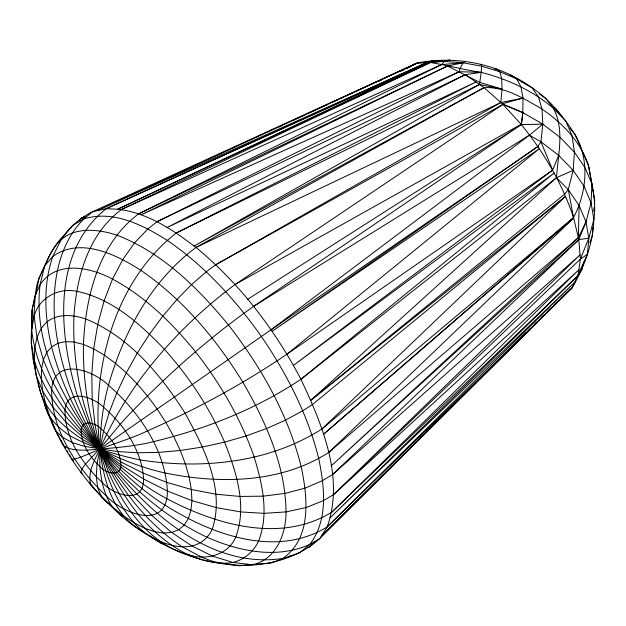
<?xml version="1.0" encoding="UTF-8"?>
<svg xmlns="http://www.w3.org/2000/svg" width="626" height="626" viewBox="0 0 626 626"><rect width="100%" height="100%" fill="white"/><g stroke="black" fill="none" stroke-linecap="round" stroke-linejoin="round"><path stroke-width="0.94" d="M405.421 452.621L321.412 535.973L572.062 287.905C584.222 267.083 593.041 243.678 593.878 219.39C596.594 201.251 591.695 183.575 588.604 165.843C580.803 141.789 562.445 123.079 541.999 109.057C524.134 98.689 505.55 86.615 484.062 87.617L196.001 247.45C151.116 280.612 123.549 332.437 108.462 385.217C101.169 411.673 99.315 439.139 99.902 466.472C101.052 480.651 104.19 494.931 112.32 506.857C125.732 522.021 143.284 532.577 160.491 542.883C179.216 552.648 199.444 560.606 220.462 563.416C254.743 569.144 293.312 562.383 319.73 538.603L529.878 329.307M539.205 93.947L545.449 98.047L553.517 108.415L565.92 121.225L571.992 135.639L574.441 152.173L573.181 170.335L568.259 189.615L573.651 218.106L323.54 434.241L573.533 217.605C586.773 192.299 589.888 160.279 575.224 134.864C563.643 116.906 550.051 99.792 532.108 87.82C499.243 64.087 456.972 55.221 417.252 62.991L92.687 211.682C81.372 217.308 71.489 225.383 63.875 235.486C51.833 247.247 46.058 263.053 39.109 277.991C32.81 294.392 36.222 312.045 31.605 328.728C30.345 344.425 33.068 360.013 36.198 375.342C48.327 430.125 79.674 480.815 122.782 516.52M32.036 329.151L32.043 310.097L34.845 296.153L40.064 284.752L44.72 265.714L52.811 256.441L61.207 239.437L72.585 225.501L83.774 218.967L92.687 211.682L106.177 208.716L428.771 62.232L449.914 60.198L444.366 61.395L417.252 62.991L97.468 210.633L427.3 62.334L434.687 60.808L424.538 62.295M214.209 562.226C183.59 558.439 158.315 537.39 138.651 514.901C110.63 479.751 93.579 437.417 77.436 395.898C59.22 335.552 50.839 252.732 106.177 208.716L117.641 209.24L428.771 62.232C446.174 64.994 463.616 69.783 481.214 72.358C507.529 79.064 532.804 90.645 553.517 108.415C564.73 130.098 557.993 154.708 556.467 177.698L568.259 189.615L579.081 205.484L578.369 237.653L331.123 465.979L578.831 239.57L585.999 221.862L591.054 202.832L591.938 183.974L585.114 167.815L574.441 152.173L560.215 137.477L542.844 124.167L522.835 112.625L502.248 103.791L523 98.094L520.942 86.756L516.732 78.946L510.48 74.885M33.342 356.781L33.225 359.637L35.392 368.941M592.845 227.128L592.486 235.509L589.856 242.677M593.738 211.322L594.058 207.605M594.379 203.896L594.7 200.179L591.234 181.227M256.637 564.175L270.722 563.071L299.799 552.68L309.776 544.401L319.73 538.603L327.163 526.92L572.062 287.905L587.415 254.289L588.8 238.287L593.878 219.39L591.054 202.832L584.089 186.321L573.181 170.335L558.65 155.326L540.903 141.734L529.377 135.185L253.702 306.317C210.289 337.007 170.202 372.306 133.174 410.421C118.118 425.031 106.373 442.574 91.568 457.348C87.742 462.09 82.491 466.245 80.777 472.309L82.233 473.42M31.605 328.728C35.244 367.219 56.09 401.587 81.2 430.039C107.57 456.557 132.704 484.774 164.63 504.892C211.205 534.377 275.769 558.525 327.163 526.92C344.816 477.521 321.905 423.888 300.926 379.262C274.665 329.268 239.672 283.468 196.001 247.45L194.091 246.049C171.594 228.92 146.367 212.386 117.641 209.24L431.212 62.076L444.366 61.395L463.06 62.78L481.699 66.246L499.767 71.685L516.732 78.946L532.108 87.82L538.383 96.819L541.999 109.057L542.844 124.167L540.903 141.734L537.937 146.5L272.13 331.295L539.346 148.753L286.966 354.206C243.005 384.098 195.985 409.388 147.415 430.931C128.533 440.008 108.032 444.953 89.119 453.819C83.391 455.798 77.749 459.281 71.497 458.952M38.209 382.103C41.598 407.338 61.99 426.056 82.288 439.272C108.275 454.257 135.897 466.566 165.295 473.013C219.616 484.18 280.691 483.256 328.728 452.473L573.651 218.106L578.831 239.57L580.372 259.117L578.08 275.456L330.035 517.851L574.879 282.068L327.163 526.92M322.03 428.92L573.533 217.605C562.336 183.575 543.869 152.353 521.364 124.605L522.835 112.625L523 98.094L500.831 102.539L215.743 264.743L206.267 271.786L191.556 284.564L176.986 299.431L162.885 316.067L149.544 334.104L137.266 353.15L126.311 372.799L116.921 392.619L109.292 412.182L103.595 431.064L97.014 463.741L96.279 476.832L97.75 487.842L101.404 496.52L112.32 506.857L123.322 515.707L134.175 522.89L144.661 528.25L154.544 531.677L163.621 533.086L171.696 532.452L178.59 529.799L184.169 525.167L188.301 518.672L190.907 510.44L191.932 500.643L191.353 489.501L189.169 477.255L185.445 464.148L180.257 450.47L173.707 436.518L165.937 422.573L157.118 408.95L147.431 395.937L137.094 383.793L126.311 372.799L115.325 363.182L104.37 355.138L93.665 348.854L83.454 344.449L73.946 342.023L65.354 341.632L57.85 343.283L51.59 346.929L46.723 352.508L43.343 359.895L41.527 368.933L41.308 379.426L42.693 391.156L45.651 403.872L50.119 417.299L56.004 431.15L62.811 437.527L72.553 442.676L85.026 446.471L117.844 451.581L137.477 452.77L158.433 452.402L180.257 450.47L202.464 447.027L224.577 442.144L246.128 435.931L266.629 428.513L285.652 420.062L302.773 410.75L312.695 404.341L565.544 196.392L322.03 428.92C268.734 463.052 201.65 469.594 140.193 459.914C115.787 454.758 91.326 447.731 69.478 435.438C58.257 427.754 46.872 417.339 44.642 403.285M36.457 291.129L39.109 277.991L44.79 266.246M34.735 298.704L32.043 310.097L31.3 343.322L34.524 361.163L36.198 375.342L42.693 391.156L52.561 406.751L65.597 421.775L81.505 435.907L99.957 448.85L120.928 464.828L143.581 478.992L167.424 491.019L191.932 500.643L216.58 507.67L240.822 511.943L264.149 513.359L286.043 511.896L306.028 507.584L323.665 500.518L333.689 494.524L578.878 269.759L331.85 512.123C280.753 543.689 215.821 524.737 166.633 498.554C134.527 481.574 108.509 456.182 81.145 432.809C60.519 412.816 42.818 388.981 34.524 361.163C34.039 347.25 36.042 331.717 46.958 321.889C57.975 313.266 72.976 314.69 85.472 318.884C129.066 336.491 160.632 374.528 185.155 413.317C203.982 447.653 225.454 489.61 212.191 529.455C196.423 561.405 151.68 543.125 134.175 522.89C116.06 501.966 105.802 475.619 99.957 448.85C88.36 415.343 82.742 379.896 83.454 344.449C85.504 296.74 98.626 243.811 138.714 213.779L441.565 64.588L463.06 62.78L465.556 61.356M35.181 296.802L36.081 293.007M31.699 326.295L32.176 324.432M331.85 512.123L578.08 275.456L581.875 269.399L583.886 261.934M431.212 62.076L121.632 209.428C88.469 233.803 76.544 276.676 73.978 315.958C72.859 342.915 75.84 369.841 81.928 396.101C88.18 422.323 99.745 446.706 108.447 472.121C124.144 507.702 149.536 544.049 188.817 555.098C206.337 560.411 228.193 555.152 235.775 537.014C247.473 505.745 236.159 471.714 224.577 442.144C209.82 408.199 189.271 376.907 164.536 349.402C140.294 323.986 112.132 298.633 76.708 291.293C58.531 287.444 38.961 297.726 34.133 316.153L36.989 337.555L43.343 359.895L53.061 382.689L65.933 405.437L81.677 427.652L99.957 448.85L120.779 461.886L143.276 473.17L166.978 482.443L191.353 489.501L215.876 494.204L240.016 496.441L263.249 496.168L285.073 493.382L305.003 488.147L322.625 480.588L332.641 474.5L580.036 254.884L333.689 494.524L580.372 259.117L588.8 238.287L585.999 221.862L579.081 205.484M558.65 155.326L552.664 170.1L293.265 365.521L554.143 173.058L300.926 379.262C256.261 409.107 205.492 429.162 153.393 441.659C131.601 447.136 109.182 448.13 86.92 450.164C78.837 450.125 69.838 450.524 63.187 445.133L52.294 423.677L52.169 421.807M142.032 530.887C112.907 515.104 103.134 479.579 99.957 448.85C128.768 383.175 177.909 327.132 235.118 284.501L502.928 104.401L522.835 112.625L521.364 124.605L542.844 124.167L529.377 135.185L271.113 329.722L99.957 448.85C94.831 459.938 87.163 472.27 90.817 484.923L107.163 502.678L108.885 503.46M63.069 237.246L63.875 235.486M45.604 264.571C50.542 251.323 58.335 238.475 72.123 233.068C86.771 228.091 102.382 230.493 116.788 235.102C162.259 252.575 197.972 287.952 228.396 324.917C261.222 367.039 288.21 414.67 301.208 466.777C307.648 497.138 312.022 538.297 282.756 558.439C216.197 568.643 157.533 520.136 117.406 472.536C75.292 419.177 31.738 356.366 40.064 284.752C56.23 260.017 90.504 267.122 112.508 279.11C145.279 296.638 172.197 323.149 195.476 351.765C220.344 383.511 240.979 418.817 254.14 457.035C262.388 483.914 269.266 513.977 258.546 541.177C253.522 551.694 244.336 559.707 232.919 562.445C214.601 566.287 197.91 554.894 182.362 546.881C146.069 523 119.331 487.263 99.957 448.85C75.597 409.021 58.421 364.23 54.517 317.476C52.42 282.772 58.304 244.625 83.774 218.967C113.009 209.749 142.705 224.977 167.001 240.188C204.444 265.682 235.321 299.651 261.378 336.467C286.81 373.785 307.867 414.631 318.728 458.662C324.542 486.832 328.509 520.026 309.776 544.401C276.802 559.253 238.991 551.412 207.19 537.311C173.645 521.528 144.176 498.257 118.877 471.308C86.701 436.189 63.789 392.917 51.59 346.929C44.743 317.272 42.717 285.62 52.811 256.441C80.324 236.824 115.63 254.289 140.514 270.08C182.69 298.954 216.189 338.885 242.841 382.157C265.768 421.689 285.472 465.415 286.043 511.896C286.129 533.876 276.183 559.675 252.403 564.762L232.919 562.445L212.676 556.185L192.119 546.115L171.696 532.452L151.844 515.495L133.009 495.612L115.583 473.233L99.957 448.85L94.972 424.733L92.233 399.67L91.795 374.191L93.665 348.854L97.812 324.205L104.135 300.785L112.508 279.11L122.735 259.634L134.606 242.786L147.861 228.936L157.071 221.69L459.218 71.7L481.214 72.358L481.699 66.246L481.159 64.259M585.999 221.862L578.369 237.653L328.728 452.473M579.23 273.226L581.875 269.399M568.259 189.615L564.691 194.13L310.801 400.304L556.467 177.698L573.181 170.335M79.353 220.649L81.45 218.247L84.987 216.604L81.45 218.247M444.366 61.395L441.565 64.588L121.632 209.428M533.329 325.864L536.787 322.421M540.246 318.978L544.393 314.847M547.155 312.092L551.303 307.961M553.376 305.895L558.22 301.075L554.01 305.214L557.484 301.74M560.293 299.009L565.129 294.189L560.254 299.017L564.425 294.869M566.514 292.819L567.892 291.442M309.714 546.921L314.557 542.108L309.714 546.921L307.71 547.695M407.503 450.556L412.362 445.735M413.755 444.358L419.31 438.849M420.695 437.472L467.912 390.632M471.386 387.181L474.852 383.738M477.63 380.984L481.801 376.852M483.882 374.786L488.742 369.966M490.127 368.589L495.682 363.072M497.075 361.695L526.231 332.766M528.321 330.7L530.402 328.634M535.261 323.814L537.343 321.748M541.506 317.617L544.284 314.855M547.758 311.412L551.232 307.969M420.062 437.723L421.454 436.353M426.306 431.541L429.084 428.794M432.558 425.359L436.025 421.932M438.803 419.177L442.965 415.061M445.743 412.315L450.603 407.503M470.729 387.588L472.114 386.219M477.669 380.718L479.054 379.348M483.914 374.544L485.995 372.478M490.158 368.362L492.936 365.615M496.41 362.18L500.573 358.056M502.655 355.998L507.514 351.186M509.595 349.128L514.455 344.323M515.84 342.946L526.255 332.649M534.581 324.401L535.966 323.032M541.521 317.538L543.603 315.473M547.766 311.357L550.544 308.61M332.641 474.5L578.831 239.57L588.8 238.287M565.888 293.132L572.062 287.905M310.801 400.304L565.544 196.392M300.926 379.262L556.467 177.698M235.118 284.501L521.137 124.292L502.928 104.401L484.062 87.617L194.091 246.049L479.493 84.455L481.214 72.358L465.321 74.651L166.993 227.528L475.948 82.006L176.297 232.997C113.134 282.146 90.731 372.141 99.957 448.85M286.966 354.206L552.664 170.1L540.903 141.734M271.113 329.722L537.937 146.5M580.372 259.117L587.415 254.289M253.702 306.317L521.364 124.605L247.708 299.283M290.746 555.52L287.459 557.43L285.534 557.578M215.743 264.743L502.928 104.401M406.141 68.711L408.449 67.522L405.797 68.75M417.252 62.991L409.248 67.115L410.946 66.505M176.297 232.997L479.493 84.455L502.036 89.119L500.831 102.539L196.001 247.45M138.714 213.779L447.457 66.02L463.06 62.78L460.071 68.43L459.218 71.7L141.077 214.796L447.457 66.02L479.719 82.397L502.036 89.119L501.7 78.524L499.767 71.685L496.277 68.805L494.634 69.196M157.071 221.69L465.321 74.651L484.062 87.617M278.953 126.961L281.606 125.732M294.009 120.004L300.206 117.14M301.982 116.319L304.635 115.09M309.064 113.04L315.261 110.176M317.038 109.362L327.664 104.448M332.093 102.398L338.29 99.534M340.067 98.72L353.346 92.578M355.122 91.756L416.227 63.516L418.074 63.242M106.177 208.716L427.3 62.334L449.914 60.198M426.063 62.224L434.687 60.808M419.921 62.968L422.691 62.569M254.782 564.347L238.991 565.802L225.79 563.752M416.227 63.516L417.863 63.375M194.076 556.279L191.196 555.958L187.792 554.213M216.15 562.477L219.061 562.844M221.001 563.087L222.942 563.337M521.521 82.006L523.352 82.311L525.582 84.025M164.122 544.088L160.491 542.883L149.356 535.52M554.002 107.649L556.389 109.339L559.667 114.143M89.51 482.568L94.369 488.663M569.91 128.111L575.224 134.864L588.604 165.843L591.069 180.265M72.624 459.586L73.688 461.119M60.965 440.579L63.484 444.75M64.486 446.424L65.495 448.091M66.998 450.595L68.007 452.269M69.509 454.773L71.02 457.277M51.661 389.646C51.34 431.024 77.17 468.318 106.146 495.792C122.954 513.711 167.259 531.317 167.424 491.019C165.014 449.327 139.16 411.963 108.462 385.217C93.204 370.052 54.196 356.264 51.661 389.646M64.987 410.163C64.768 438.255 82.303 463.576 101.975 482.239C112.907 494.657 143.902 505.878 143.581 478.992C141.946 450.689 124.394 425.312 103.548 407.158C93.188 396.861 66.7 387.502 64.987 410.163M81.2 430.039C81.09 444.241 89.956 457.043 99.902 466.472C105.105 473.256 121.225 477.748 120.928 464.828C120.106 450.524 111.232 437.699 100.692 428.52C95.676 422.933 81.983 419.076 81.2 430.039M380.984 80.183L379.207 81.004L380.96 80.214M404.02 69.564L400.476 71.2L404.02 69.572M82.937 217.746L81.161 218.568L82.945 217.762"/></g></svg>
